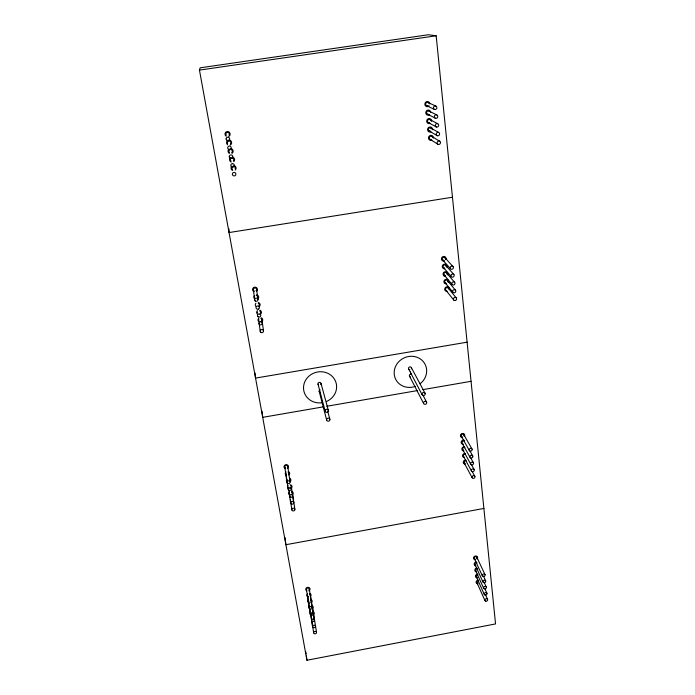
<?xml version="1.0" encoding="UTF-8"?>
<svg xmlns="http://www.w3.org/2000/svg" width="695" height="695" viewBox="0 0 695 695"><rect width="100%" height="100%" fill="white"/><g stroke="black" fill="none" stroke-linecap="round" stroke-linejoin="round"><path stroke-width="1.04" d="M199.456 70.099L200.16 67.815L428.407 34.75L436.165 35.775L495.544 623.928L306.947 660.25L199.456 70.099L436.165 35.775M444.47 260.946L443.87 261.085A2.398 2.259 -44.8 0 1 441.464 259.192A2.398 2.259 -44.8 0 1 443.28 256.524A2.398 2.259 -44.8 0 1 445.999 257.949L446.103 258.54A2.398 2.259 -44.8 0 1 445.843 259.73M483.885 508.445L285.897 544.715L285.002 537.496M323.601 406.81L262.701 417.339L262.05 411.232M326.806 406.254L417.626 390.547M422.968 389.626L471.054 381.312M467.101 342.183L255.552 378.097L255.056 373.041M452.462 197.241L229.046 232.556L228.872 228.672M427.99 102.495L435.861 106.083A1.798 1.694 -72.1 0 1 436.173 109.15A1.798 1.694 -72.1 0 1 433.471 108.003A1.798 1.694 -72.1 0 1 435.861 106.083M426.669 105.701L434.479 109.41M428.893 111.018L436.773 114.918A1.79 1.685 -70.8 0 1 437.086 117.968A1.79 1.685 -70.8 0 1 434.392 116.829A1.79 1.685 -70.8 0 1 436.773 114.918M427.581 114.206L435.4 118.22M429.788 119.497L437.676 123.701A1.781 1.677 -69.4 0 1 437.998 126.733A1.781 1.677 -69.4 0 1 435.313 125.595A1.781 1.677 -69.4 0 1 437.676 123.701M428.476 122.667L436.312 126.985M430.683 127.923L438.58 132.424A1.772 1.677 -67.9 0 1 438.901 135.438A1.772 1.677 -67.9 0 1 436.225 134.317A1.772 1.677 -67.9 0 1 438.58 132.424M429.015 130.86L437.224 135.699M431.882 136.472L439.796 141.285A1.764 1.668 -66.4 0 1 439.475 144.299A1.764 1.668 -66.4 0 1 437.129 142.605A1.764 1.668 -66.4 0 1 439.796 141.285M429.962 139.269L437.798 144.178M445.035 257.784L453.079 266.698A1.651 1.555 -43.9 0 1 451.932 269.295A1.651 1.555 -43.9 0 1 450.308 267.149A1.651 1.555 -43.9 0 1 453.079 266.698M442.524 259.756L450.473 268.739M445.843 265.429L453.887 274.594A1.651 1.546 -42.7 0 1 452.758 277.175A1.651 1.546 -42.7 0 1 451.133 275.046A1.651 1.546 -42.7 0 1 453.887 274.594M443.341 267.393L451.29 276.619M446.65 273.031L454.704 282.439A1.642 1.538 -41.6 0 1 453.566 285.011A1.642 1.538 -41.6 0 1 451.95 282.891A1.642 1.538 -41.6 0 1 454.704 282.439M444.148 274.985L452.115 284.455M447.45 280.589L455.503 290.232A1.633 1.529 -40.6 0 1 454.382 292.795A1.633 1.529 -40.6 0 1 452.758 290.692A1.633 1.529 -40.6 0 1 455.503 290.232M444.956 282.535L452.923 292.248M448.205 288.06L456.268 297.938M445.799 290.093L453.774 300.049M463.93 434.914L472.07 449.126A1.529 1.364 -28 0 1 470.419 451.142A1.529 1.364 -28 0 1 469.507 448.944A1.529 1.364 -28 0 1 472.07 449.126M469.724 450.612L472.782 456.007A1.529 1.364 -27.7 0 1 471.132 458.014A1.529 1.364 -27.7 0 1 470.228 455.833A1.529 1.364 -27.7 0 1 472.782 456.007M461.219 436.104L469.264 450.351M470.437 457.388L473.486 462.853A1.52 1.355 -27.4 0 1 471.844 464.851A1.52 1.355 -27.4 0 1 470.941 462.688A1.52 1.355 -27.4 0 1 473.486 462.853M461.932 442.793L469.985 457.232M471.644 465.051L474.19 469.664A1.52 1.347 -27.1 0 1 472.557 471.653A1.52 1.347 -27.1 0 1 471.653 469.499A1.52 1.347 -27.1 0 1 474.19 469.664M462.644 449.457L470.697 464.078M472.322 471.723L474.867 476.388A1.512 1.338 -26.8 0 1 473.312 478.421A1.512 1.338 -26.8 0 1 472.322 476.327A1.512 1.338 -26.8 0 1 474.867 476.388M463.357 456.085L471.41 470.88M464.078 462.731L472.14 477.708M411.414 367.716L425.097 393.353A1.642 1.503 -27.3 0 1 423.351 395.542A1.642 1.503 -27.3 0 1 422.334 393.144A1.642 1.503 -27.3 0 1 425.097 393.353M422.673 394.656L426.617 402.17A1.642 1.503 -26.9 0 1 424.871 404.351A1.642 1.503 -26.9 0 1 423.863 401.953A1.642 1.503 -26.9 0 1 426.617 402.17M408.608 368.941L422.091 394.673M409.503 376.143L423.611 403.482M476.874 557.277L485.032 574.669A1.46 1.242 -23.9 0 1 483.451 576.52A1.46 1.242 -23.9 0 1 482.599 574.557A1.46 1.242 -23.9 0 1 485.032 574.669M483.407 576.025L485.675 580.898A1.451 1.234 -23.7 0 1 484.102 582.749A1.451 1.234 -23.7 0 1 483.251 580.785A1.451 1.234 -23.7 0 1 485.675 580.898M474.294 558.406L482.356 575.834M484.05 582.184L486.309 587.101A1.451 1.225 -23.6 0 1 484.745 588.934A1.451 1.225 -23.6 0 1 483.894 586.988A1.451 1.225 -23.6 0 1 486.309 587.101M474.937 564.488L483.008 582.054M484.806 588.569L486.952 593.261M475.589 570.534L483.659 588.257M485.414 594.625L487.56 599.351M476.231 576.563L484.302 594.416M476.892 582.592L484.962 600.602M321.055 383.544L328.37 410.519A1.651 1.529 -15.2 0 1 326.129 412.248A1.651 1.529 -15.2 0 1 325.72 409.624A1.651 1.529 -15.2 0 1 328.37 410.519M327.692 411.223L329.899 419.398A1.651 1.52 -15.2 0 1 327.658 421.118A1.651 1.52 -15.2 0 1 327.258 418.512A1.651 1.52 -15.2 0 1 329.899 419.398M318.015 384.066L325.112 411.075M319.161 391.276L326.641 419.954M312.559 626.638L312.637 626.959A1.468 1.251 -12.7 0 0 314.383 627.654A1.468 1.251 -12.7 0 0 315.461 626.16A1.468 1.251 -12.7 0 0 313.905 625.205L313.532 625.3A1.468 1.251 -12.7 0 0 312.559 626.638L309.258 605.823M290.64 502.963L290.727 503.319A1.546 1.381 -10.9 0 0 292.569 504.118A1.546 1.381 -10.9 0 0 293.69 502.494A1.546 1.381 -10.9 0 0 292.048 501.416L291.648 501.503A1.546 1.381 -10.9 0 0 290.64 502.963L288.477 487.994M257.471 312.646L257.445 312.533A1.599 1.538 -1.7 0 1 257.463 312.133M310.361 614.232L310.43 614.554A1.477 1.26 -12.6 0 0 311.899 615.353L312.272 615.275A1.477 1.26 -12.6 0 0 313.271 613.728A1.477 1.26 -12.6 0 0 311.647 612.842A1.477 1.26 -12.6 0 0 310.361 614.232L307.694 596.475M285.984 473.703L285.958 473.556A1.503 1.355 -10.4 0 1 285.993 473.199M288.208 489.237L288.286 489.593A1.555 1.399 -10.7 0 0 289.832 490.514L290.232 490.427A1.555 1.399 -10.7 0 0 291.266 488.75A1.555 1.399 -10.7 0 0 289.546 487.734A1.555 1.399 -10.7 0 0 288.208 489.237L286.105 474.607M429.788 103.903L429.675 103.234A2.598 2.45 -73.4 0 0 426.791 101.592A2.598 2.45 -73.4 0 0 424.888 104.519A2.598 2.45 -73.4 0 0 427.442 106.683L428.077 106.535A2.598 2.45 -73.4 0 0 429.145 105.779M312.498 607.195L316.538 632.32A1.468 1.242 -12.7 0 1 314.566 633.788A1.468 1.242 -12.7 0 1 314.192 631.668A1.468 1.242 -12.7 0 1 316.538 632.32M310.378 595.163L314.375 620.018A1.477 1.26 -12.6 0 1 312.394 621.495A1.477 1.26 -12.6 0 1 312.012 619.358A1.477 1.26 -12.6 0 1 314.375 620.018M309.292 588.943L312.185 607.586A1.486 1.268 -12.5 0 1 310.196 609.081A1.486 1.268 -12.5 0 1 309.814 606.917A1.486 1.268 -12.5 0 1 312.185 607.586M292.439 493.103L294.889 509.296A1.546 1.373 -11.1 0 1 292.821 510.877A1.546 1.373 -11.1 0 1 292.404 508.54A1.546 1.373 -11.1 0 1 294.889 509.296M310.752 613.633L313.662 632.867M291.292 486.587L293.707 502.615M308.623 601.609L308.936 603.72M306.469 589.473L309.275 608.134M287.756 466.467L290.076 481.948A1.555 1.407 -10.5 0 1 287.982 483.555A1.555 1.407 -10.5 0 1 287.565 481.157A1.555 1.407 -10.5 0 1 290.076 481.948M289.798 495.657L290.093 497.681M290.388 499.705L291.857 509.843M284.785 466.997L287.009 482.495M261.937 319.665L263.474 330.82M305.8 651.736L306.087 653.865M306.373 655.993L306.947 660.25M256.594 289.25L257.949 299.432M259.183 323.236L260.217 331.359M410.458 371.938L410.728 374.118M253.406 289.763L254.657 299.971M415.436 386.342A16.506 15.307 -27.6 0 1 394.247 371.234A16.506 15.307 -27.6 0 1 418.459 357.864A16.506 15.307 -27.6 0 1 420.11 383.753M409.789 369.766A1.529 1.425 -27.8 0 1 408.538 368.081A1.529 1.425 -27.8 0 1 410.484 366.925A1.529 1.425 -27.8 0 1 411.397 368.819M410.302 376.89A1.529 1.416 -27.3 0 1 409.52 375.048A1.529 1.416 -27.3 0 1 411.501 374.179M322.523 402.674A16.628 15.525 -14.7 0 1 304.193 383.405A16.628 15.525 -14.7 0 1 331.055 375.317A16.628 15.525 -14.7 0 1 326.65 401.423M318.623 384.995A1.538 1.442 -14.7 0 1 318.301 382.98A1.538 1.442 -14.7 0 1 320.447 382.615A1.538 1.442 -14.7 0 1 320.769 384.63M320.108 392.38A1.538 1.433 -14.7 0 1 320.074 389.721M227.63 144.768A2.615 2.537 55.2 0 1 227.274 140.816A2.615 2.537 55.2 0 1 231.183 141.259A2.615 2.537 55.2 0 1 230.184 145.064M232.608 169.441A1.711 1.668 48.9 0 1 233.277 166.4M233.72 166.392A1.711 1.668 48.9 0 1 235.162 168.694M430.622 131.06A1.711 1.616 -69.4 0 1 428.511 130.174A1.711 1.616 -69.4 0 1 429.44 127.941A1.711 1.616 -69.4 0 1 431.543 128.827M431.169 139.521A1.703 1.607 -67.9 0 1 429.345 138.331A1.703 1.607 -67.9 0 1 430.396 136.29A1.703 1.607 -67.9 0 1 432.403 137.132M226.275 135.212A1.755 1.694 56.8 0 1 226.37 132.867A1.755 1.694 56.8 0 1 228.681 132.832A1.755 1.694 56.8 0 1 228.994 135.169M427.929 105.683A1.738 1.633 -73.4 0 1 425.853 104.91A1.738 1.633 -73.4 0 1 426.478 102.651A1.738 1.633 -73.4 0 1 428.65 103.034M429.692 114.632A2.589 2.441 -72.1 0 1 426.035 113.832A2.589 2.441 -72.1 0 1 427.547 110.166A2.589 2.441 -72.1 0 1 430.674 112.251M428.415 114.31A1.729 1.633 -72.1 0 1 426.661 113.155A1.729 1.633 -72.1 0 1 427.512 111.104A1.729 1.633 -72.1 0 1 429.553 111.556M430.917 131.833A2.563 2.424 -69.4 0 1 427.634 130.087A2.563 2.424 -69.4 0 1 429.979 126.959A2.563 2.424 -69.4 0 1 432.446 129.791M430.023 123.432A2.571 2.433 -70.8 0 1 426.73 121.668A2.571 2.433 -70.8 0 1 429.084 118.524A2.571 2.433 -70.8 0 1 431.56 121.382M429.727 122.65A1.72 1.625 -70.8 0 1 427.616 121.755A1.72 1.625 -70.8 0 1 428.546 119.514A1.72 1.625 -70.8 0 1 430.657 120.409M431.804 140.19A2.545 2.415 -67.9 0 1 428.528 138.453A2.545 2.415 -67.9 0 1 430.865 135.343A2.545 2.415 -67.9 0 1 433.324 138.157M229.419 153.447A2.598 2.528 53.4 0 1 228.16 151.901L228.047 151.241A2.598 2.528 53.4 0 1 229.228 148.991M230.488 148.626A2.598 2.528 53.4 0 1 233.034 150.502L233.146 151.171A2.598 2.528 53.4 0 1 231.965 153.413M229.628 152.587A1.738 1.685 53.4 0 1 229.289 150.068A1.738 1.685 53.4 0 1 231.8 150.024A1.738 1.685 53.4 0 1 231.696 152.544M226.188 136.272A2.632 2.545 56.8 0 1 225.701 132.302A2.632 2.545 56.8 0 1 229.628 132.623A2.632 2.545 56.8 0 1 228.751 136.481M232.712 170.449A2.571 2.511 48.9 0 1 231.939 166.088M233.789 165.549A2.571 2.511 48.9 0 1 235.205 170.066M231.018 160.962A1.72 1.677 51.3 0 1 230.505 160.232L230.401 159.798A1.72 1.677 51.3 0 1 231.487 158.052M231.913 157.965A1.72 1.677 51.3 0 1 233.407 160.771M231.244 162.057A2.589 2.519 51.3 0 1 230.436 157.678M232.286 157.113A2.589 2.519 51.3 0 1 233.746 161.648M227.682 143.613A1.746 1.685 55.2 0 1 227.482 143.205L227.395 142.762A1.746 1.685 55.2 0 1 229.637 141.068A1.746 1.685 55.2 0 1 230.384 143.865M256.577 294.854A2.415 2.328 0.4 0 1 257.358 299.284M254.492 298.659A2.415 2.328 0.4 0 1 254.813 295.384M260.929 318.492A1.599 1.529 -2.6 0 1 261.668 320.803M258.914 320.569A1.599 1.529 -2.6 0 1 258.87 319.396M445.964 283.082A1.581 1.486 -41.4 0 1 444.678 281.423A1.581 1.486 -41.4 0 1 446.442 280.042A1.581 1.486 -41.4 0 1 447.728 281.71M446.433 290.527A1.572 1.477 -40.4 0 1 445.495 288.868A1.572 1.477 -40.4 0 1 447.041 287.556A1.572 1.477 -40.4 0 1 448.518 288.764M254.066 290.779A1.616 1.564 1.7 0 1 253.771 288.495A1.616 1.564 1.7 0 1 256.151 288.408A1.616 1.564 1.7 0 1 256.029 290.71M443.149 260.217A1.599 1.512 -44.8 0 1 442.307 258.349A1.599 1.512 -44.8 0 1 444.157 257.246A1.599 1.512 -44.8 0 1 445.313 258.922M443.94 260.304A1.599 1.512 -44.8 0 1 443.532 260.312M444.835 268.696A2.389 2.25 -43.6 0 1 442.272 266.385A2.389 2.25 -43.6 0 1 445.156 264.126A2.389 2.25 -43.6 0 1 446.711 267.228M444.348 267.949A1.59 1.503 -43.6 0 1 443.062 266.255A1.59 1.503 -43.6 0 1 444.835 264.873A1.59 1.503 -43.6 0 1 446.12 266.559M446.442 283.821A2.372 2.233 -41.4 0 1 443.897 281.544A2.372 2.233 -41.4 0 1 446.763 279.312A2.372 2.233 -41.4 0 1 448.31 282.37M445.643 276.28A2.38 2.241 -42.5 0 1 443.089 273.986A2.38 2.241 -42.5 0 1 445.964 271.736A2.38 2.241 -42.5 0 1 447.511 274.82M445.156 275.533A1.59 1.494 -42.5 0 1 443.87 273.856A1.59 1.494 -42.5 0 1 445.643 272.475A1.59 1.494 -42.5 0 1 446.92 274.16M447.241 291.327A2.363 2.215 -40.4 0 1 444.696 289.259A2.363 2.215 -40.4 0 1 447.163 286.8A2.363 2.215 -40.4 0 1 449.274 289.294M258.974 306.764A2.406 2.311 -0.7 0 0 260.104 304.723L259.999 304.123A2.406 2.311 -0.7 0 0 258.245 302.542M256.055 306.495A2.406 2.311 -0.7 0 1 255.395 305.479L255.291 304.879A2.406 2.311 -0.7 0 1 255.942 303.22M258.262 303.35A1.607 1.546 -0.7 0 1 259.009 305.696M254.24 291.726A2.424 2.337 1.7 0 1 252.867 288.39A2.424 2.337 1.7 0 1 256.507 287.669A2.424 2.337 1.7 0 1 256.611 291.257M261.207 317.771A2.389 2.294 -2.6 0 1 261.893 321.681M258.983 321.794A2.389 2.294 -2.6 0 1 258.844 318.162M259.861 310.213A2.398 2.302 -1.7 0 1 260.052 314.461M257.663 314.27A2.398 2.302 -1.7 0 1 257.489 310.622M259.704 310.986A1.599 1.538 -1.7 0 1 260.269 313.358M256.672 295.653A1.607 1.555 0.4 0 1 257.558 298.198M288.26 471.505A2.259 2.042 -10.4 0 1 288.877 474.98M286.653 475.38A2.259 2.042 -10.4 0 1 286.036 471.896M291.5 492.086A1.494 1.338 -10.8 0 1 292.178 494.11M463.791 456.615A1.468 1.312 -27.3 0 1 465.294 454.226M465.224 463.435A1.468 1.303 -27 0 1 464.069 461.706A1.468 1.303 -27 0 1 466.267 460.95M285.393 467.865A1.512 1.364 -10.2 0 1 285.054 465.963A1.512 1.364 -10.2 0 1 287.157 465.598A1.512 1.364 -10.2 0 1 287.487 467.5M464.495 436.304A2.224 1.998 -28.2 0 0 464.747 435.252L464.66 434.74A2.224 1.998 -28.2 0 0 462.123 433.541A2.224 1.998 -28.2 0 0 460.411 435.93A2.224 1.998 -28.2 0 0 462.644 437.537M462.34 436.868A1.486 1.329 -28.2 0 1 461.167 435.287A1.486 1.329 -28.2 0 1 463.052 434.184A1.486 1.329 -28.2 0 1 463.895 435.956M463.495 444.209A2.215 1.989 -27.8 0 1 461.211 441.794A2.215 1.989 -27.8 0 1 464.66 440.517M462.366 443.332A1.477 1.329 -27.8 0 1 462.166 441.438A1.477 1.329 -27.8 0 1 464.208 441.082M464.347 457.51A2.207 1.972 -27.3 0 1 462.566 455.355A2.207 1.972 -27.3 0 1 465.051 453.479M463.643 450.89A2.215 1.981 -27.5 0 1 461.854 448.718A2.215 1.981 -27.5 0 1 464.347 446.842M463.756 450.221A1.477 1.321 -27.5 0 1 462.679 448.423A1.477 1.321 -27.5 0 1 464.912 447.745M465.051 464.095A2.198 1.955 -27 0 1 463.278 461.949A2.198 1.955 -27 0 1 465.754 460.081M290.258 481.47A2.25 2.024 -10.5 0 0 290.875 479.993L290.788 479.472A2.25 2.024 -10.5 0 0 289.711 478.29M287.556 481.939A2.25 2.024 -10.5 0 1 286.479 480.758L286.392 480.236A2.25 2.024 -10.5 0 1 286.661 479.203M289.511 478.985A1.503 1.355 -10.5 0 1 290.032 480.558M287.469 481.009A1.503 1.355 -10.5 0 1 287.148 480.028M285.541 468.699A2.259 2.05 -10.2 0 1 284.403 465.641A2.259 2.05 -10.2 0 1 287.973 465.329A2.259 2.05 -10.2 0 1 287.261 468.543M291.77 491.452A2.241 2.007 -10.8 0 1 292.378 494.875M289.659 495.04A2.241 2.007 -10.8 0 1 289.563 491.843M290.024 484.736A2.241 2.015 -10.7 0 1 290.736 488.568M289.024 488.681A2.241 2.015 -10.7 0 1 287.982 485.64M290.771 485.692A1.494 1.347 -10.7 0 1 290.944 487.586M288.138 472.209A1.503 1.355 -10.4 0 1 288.79 474.016M309.735 593.521A2.146 1.85 -12.4 0 1 310.291 596.675M308.18 597.066A2.146 1.85 -12.4 0 1 307.624 593.912M312.985 612.33A1.425 1.216 -12.6 0 1 313.028 614.267M311.039 614.189A1.425 1.216 -12.6 0 1 310.743 613.311M477.291 577.224A1.399 1.19 -23.5 0 1 476.162 575.938A1.399 1.19 -23.5 0 1 477.743 574.774M477.978 583.218A1.399 1.19 -23.4 0 1 476.831 581.819A1.399 1.19 -23.4 0 1 478.673 580.812M306.773 590.046A1.433 1.242 -12.3 0 1 306.895 588.361A1.433 1.242 -12.3 0 1 308.823 588.222A1.433 1.242 -12.3 0 1 309.032 589.881M477.091 558.962A2.12 1.816 -23.9 0 0 477.656 557.581L477.569 557.112A2.12 1.816 -23.9 0 0 475.345 556.026A2.12 1.816 -23.9 0 0 473.512 557.946A2.12 1.816 -23.9 0 0 475.111 559.701M475.006 559.032A1.407 1.208 -23.9 0 1 474.381 557.355A1.407 1.208 -23.9 0 1 476.37 556.747A1.407 1.208 -23.9 0 1 476.648 558.528M475.884 565.782A2.111 1.807 -23.8 0 1 474.19 563.827A2.111 1.807 -23.8 0 1 476.579 562.064M475.658 565.105A1.407 1.208 -23.8 0 1 475.067 563.393A1.407 1.208 -23.8 0 1 477.109 562.889M477.17 577.84A2.102 1.79 -23.5 0 1 475.484 575.903A2.102 1.79 -23.5 0 1 477.856 574.157M476.527 571.829A2.111 1.798 -23.6 0 1 474.841 569.883A2.111 1.798 -23.6 0 1 477.222 568.128M476.301 571.151A1.407 1.199 -23.6 0 1 477.1 568.745M477.448 568.805A1.407 1.199 -23.6 0 1 477.752 568.944M477.804 583.826A2.094 1.781 -23.4 0 1 476.127 581.897A2.094 1.781 -23.4 0 1 478.499 580.16M311.117 602.869A2.146 1.842 -12.4 0 0 312.159 601.201L312.072 600.723A2.146 1.842 -12.4 0 0 311.065 599.672M308.988 603.025A2.146 1.842 -12.4 0 1 307.981 601.974L307.894 601.496A2.146 1.842 -12.4 0 1 308.163 600.549M311.134 600.515A1.425 1.225 -12.4 0 1 310.908 602.261M308.919 602.183A1.425 1.225 -12.4 0 1 308.702 600.975M306.677 590.82A2.155 1.859 -12.3 0 1 306.356 587.987A2.155 1.859 -12.3 0 1 309.623 588.031A2.155 1.859 -12.3 0 1 308.806 590.846M312.924 611.617A2.137 1.824 -12.6 0 1 313.471 614.719M310.891 614.91A2.137 1.824 -12.6 0 1 310.439 612.373M311.846 605.606A2.137 1.833 -12.5 0 1 312.429 608.724M309.44 608.629A2.137 1.833 -12.5 0 1 309.753 606.014M311.699 606.231A1.425 1.216 -12.5 0 1 312.368 607.83M309.614 594.155A1.433 1.234 -12.4 0 1 310.344 595.485M308.302 596.432A1.433 1.234 -12.4 0 1 307.755 596.023M260.312 321.733L259.895 321.828A1.659 1.581 -2.9 0 0 258.818 323.47L258.922 323.87A1.659 1.581 -2.9 0 0 260.912 324.834A1.659 1.581 -2.9 0 0 262.102 323.019A1.659 1.581 -2.9 0 0 260.312 321.733M232.408 163.681L231.956 163.777A1.79 1.738 49.6 0 0 230.836 165.584L230.94 166.036A1.79 1.738 49.6 0 0 233.068 167.156A1.79 1.738 49.6 0 0 234.319 165.149A1.79 1.738 49.6 0 0 232.408 163.681M258.227 309.136L257.802 309.214A1.668 1.599 -1 0 1 256.116 308.128L256.038 307.72A1.668 1.599 -1 0 1 257.454 306.035A1.668 1.599 -1 0 1 259.322 307.242A1.668 1.599 -1 0 1 258.227 309.136M230.054 149.564L229.602 149.651A1.807 1.755 54.1 0 1 227.804 148.391L227.717 147.931A1.807 1.755 54.1 0 1 229.202 146.089A1.807 1.755 54.1 0 1 231.2 147.479A1.807 1.755 54.1 0 1 230.054 149.564M232.399 174.419A1.781 1.738 46.8 0 0 235.258 175.531A1.781 1.738 46.8 0 0 234.728 172.516A1.781 1.738 46.8 0 0 232.399 174.419M226.144 138.783A1.816 1.755 55.8 0 0 228.672 140.633A1.816 1.755 55.8 0 0 228.924 137.541A1.816 1.755 55.8 0 0 226.144 138.783M229.281 156.479A1.798 1.746 52 0 0 231.791 158.312A1.798 1.746 52 0 0 232.052 155.246A1.798 1.746 52 0 0 229.281 156.479M260.886 332.375A1.651 1.572 -3.6 0 0 263.492 331.228A1.651 1.572 -3.6 0 0 261.164 329.665A1.651 1.572 -3.6 0 0 260.886 332.375M454.834 300.561A1.633 1.52 -39.6 0 0 456.476 298.277A1.633 1.52 -39.6 0 0 453.748 298.138A1.633 1.52 -39.6 0 0 454.834 300.561M255.334 301.013A1.677 1.607 0.1 0 0 257.967 299.858A1.677 1.607 0.1 0 0 255.604 298.242A1.677 1.607 0.1 0 0 255.334 301.013M258.123 316.79A1.659 1.59 -2 0 0 260.747 315.634A1.659 1.59 -2 0 0 258.401 314.044A1.659 1.59 -2 0 0 258.123 316.79M290.414 497.29A1.546 1.39 -10.8 0 0 292.491 495.7A1.546 1.39 -10.8 0 0 289.997 494.918A1.546 1.39 -10.8 0 0 290.414 497.29M485.032 595.042A1.442 1.216 -23.5 0 0 487.03 593.573A1.442 1.216 -23.5 0 0 484.806 592.913A1.442 1.216 -23.5 0 0 485.032 595.042M485.727 601.184A1.442 1.216 -23.3 0 0 487.655 599.655A1.442 1.216 -23.3 0 0 485.397 599.09A1.442 1.216 -23.3 0 0 485.727 601.184"/></g></svg>
